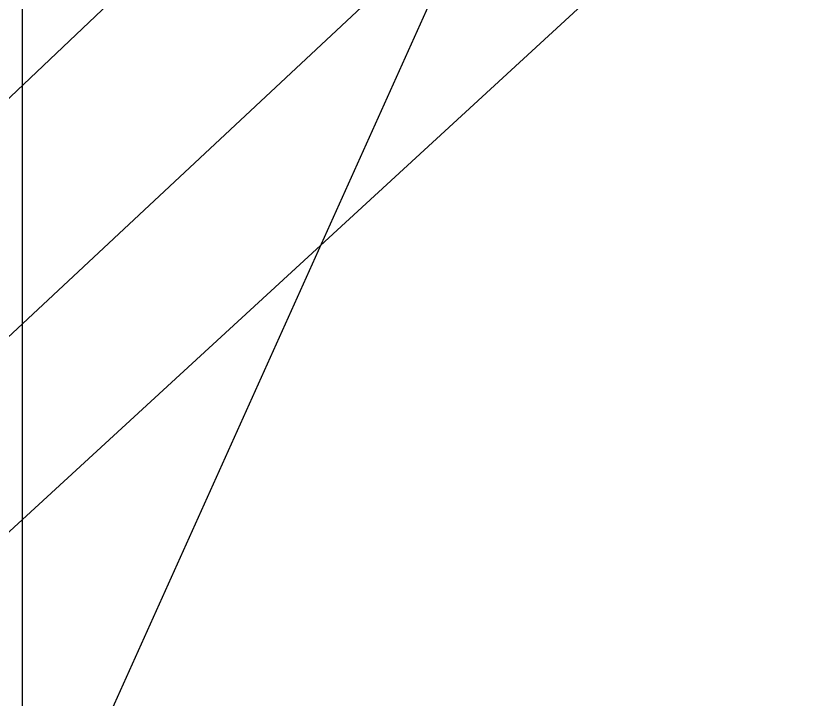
# Model space of a CAD drawing. Header units: millimetres. Extents: x 0 to 4220, y 0 to 2956.
# Drawn here: x 1857.8 to 1962.7, y 1687.1 to 1777.2 of the extents above; entities that cross this region are included whole.
import ezdxf

# ---------------------------------------------------------------- set-up
doc = ezdxf.new("R2010")
doc.units = ezdxf.units.MM
doc.linetypes.add('SLD-实线', pattern=[0])
doc.layers.add('文字', color=7, linetype='SLD-实线', lineweight=15)
doc.styles.get("Standard").update_dxf_attribs({"font": 'HYSWLONGFANGSONG.TTF'})
doc.dimstyles.new('SLDDIMSTYLE0', dxfattribs={"dimtxt": 0, "dimasz": 8, "dimexe": 0, "dimexo": 0.0625, "dimgap": 0, "dimtad": 0, "dimtih": 1, "dimtoh": 1, "dimdec": 0, "dimrnd": 1e-09, "dimzin": 0, "dimdsep": 46, "dimtxsty": 'Standard', "dimblk1": 'DOT', "dimblk2": 'DOT', "dimsah": 1, "dimcen": 0.09, "dimadec": 0, "dimazin": 0, "dimtfac": 8, "dimtdec": 0, "dimtofl": 0, "dimtmove": 0, "dimatfit": 3, "dimldrblk": 'DOT', "dimfxl": 0, "dimfrac": 2, "dimtolj": 1, "dimtzin": 0, "dimarcsym": 0})
doc.dimstyles.new('SLDDIMSTYLE1', dxfattribs={"dimtxt": 0, "dimasz": 30, "dimexe": 0, "dimexo": 0.0625, "dimgap": 0, "dimtad": 0, "dimtih": 1, "dimtoh": 1, "dimdec": 0, "dimrnd": 1e-09, "dimzin": 0, "dimdsep": 46, "dimtxsty": 'Standard', "dimblk1": 'NONE', "dimblk2": 'NONE', "dimsah": 1, "dimcen": 0.09, "dimadec": 0, "dimazin": 0, "dimtfac": 30, "dimtdec": 0, "dimtofl": 0, "dimtmove": 0, "dimatfit": 3, "dimldrblk": 'NONE', "dimfxl": 0, "dimfrac": 2, "dimtolj": 1, "dimtzin": 0, "dimarcsym": 0})

# ---------------------------------------------------------------- blocks, each defined once
blk = doc.blocks.new('_DOT')
at = {"color": 0, "linetype": 'ByBlock', "lineweight": -2}
blk.add_line((-0.5, 0), (-1, 0), dxfattribs=at)
at = {"color": 0, "linetype": 'ByBlock', "const_width": 0.5}
blk.add_lwpolyline([(-0.25, 0, 1), (0.25, 0, 1)], format="xyb", close=True, dxfattribs=at)
blk = doc.blocks.new('_NONE')

msp = doc.modelspace()

# ---------------------------------------------------------------- linework, layer by layer
at = {"color": 7, "linetype": 'SLD-实线', "lineweight": 30}
msp.add_line((1858.56, 1800.85), (1858.56, 1620.85), dxfattribs=at)

# ---------------------------------------------------------------- leaders
at = {"layer": '文字', "has_arrowhead": 0}
for points in [[(2065.01, 2617.49), (0, 0)], [(1873.3, 2614.04), (0, 0)], [(2105.62, 2507.56), (0, 0)], [(1913.24, 2506.43), (0, 0)], [(2124.55, 1985.09), (0, 0)], [(2089.77, 1923.59), (0, 0)], [(1913.99, 1820.71), (0, 0)]]:
    msp.add_leader(points, dimstyle='SLDDIMSTYLE1', dxfattribs=at)
at = {"layer": '文字'}
for points in [[(1976.06, 1920.85), (1760, 1440)], [(1923.63, 1897.18), (1666.67, 1626.67)]]:
    msp.add_leader(points, dimstyle='SLDDIMSTYLE0', dxfattribs=at)

doc.saveas('drawing.dxf')
